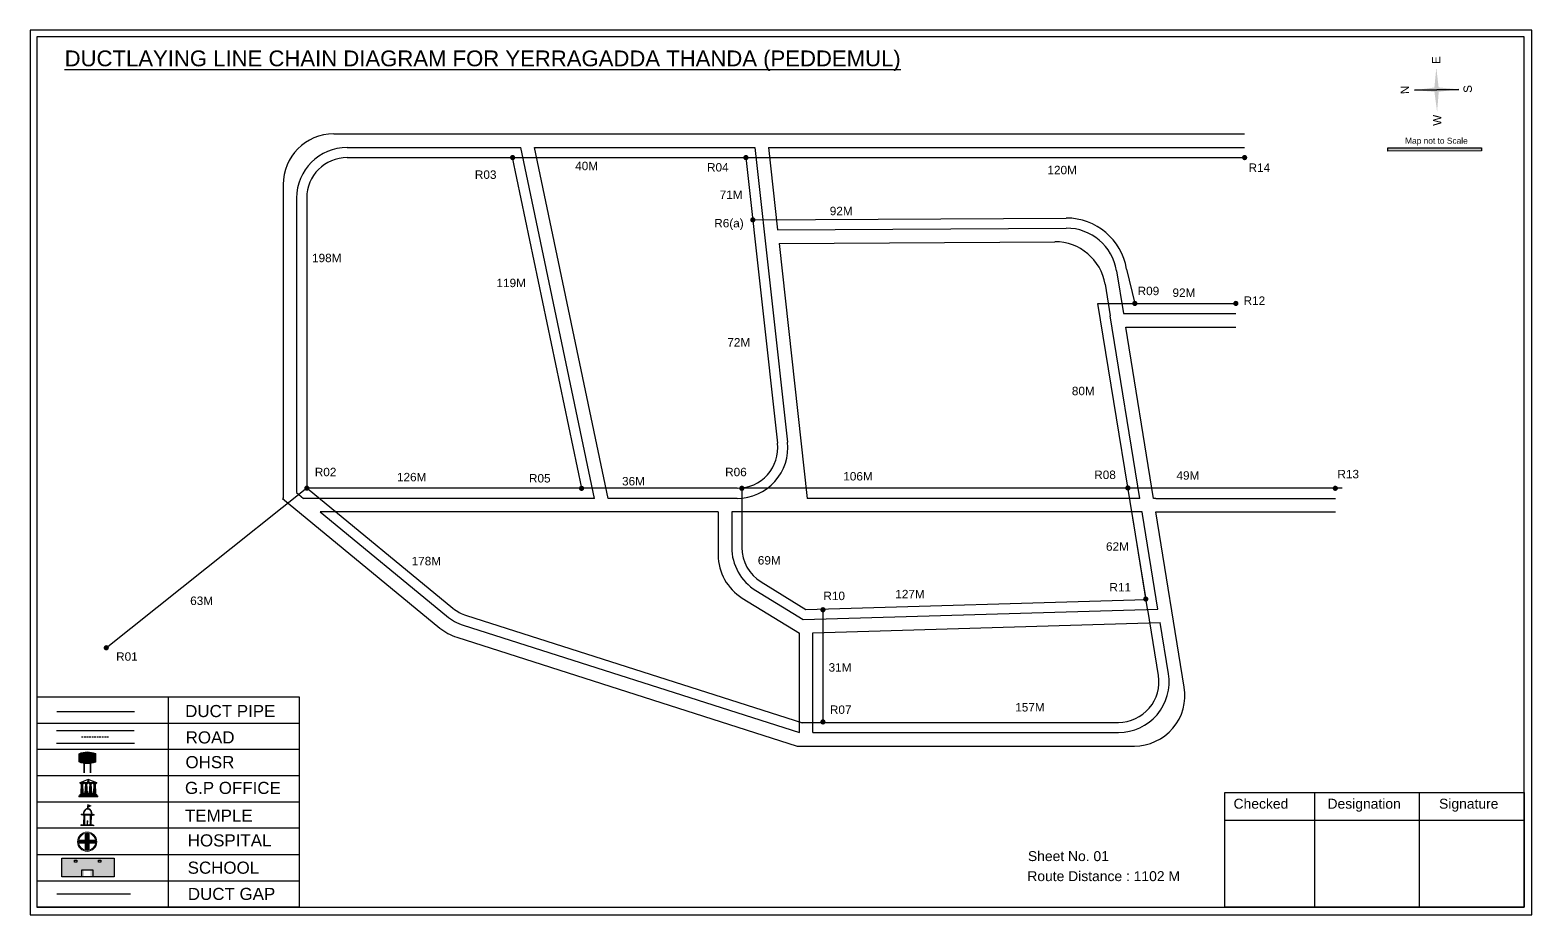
# Model space of a CAD drawing. Header units: inches. Extents: x 1281 to 4707, y 164 to 1513.
# Drawn here: x 1348 to 2238, y 989 to 1513 of the extents above; entities that cross this region are included whole.
import ezdxf

# ---------------------------------------------------------------- set-up
doc = ezdxf.new("R2010")
doc.units = ezdxf.units.IN
doc.header["$MEASUREMENT"] = 0
doc.linetypes.add('DASHEDX2', pattern=[1.5, 1, -0.5])
for name, color, linetype in [('LANDMARK', 7, 'Continuous'), ('OHT', 7, 'Continuous'), ('pipe', 5, 'Continuous')]:
    doc.layers.add(name, color=color, linetype=linetype)
doc.styles.get("Standard").update_dxf_attribs({"font": 'arial.ttf'})

# ---------------------------------------------------------------- blocks, each defined once
blk = doc.blocks.new('OHT')
at = {"linetype": 'Continuous', "lineweight": 0, "true_color": 0x0ffffc}
blk.add_hatch(color=4, dxfattribs=at).paths.add_polyline_path([(0.012, 1), (0, 1, 0.101323), (-0.4, 0.916), (-0.4, 0.525, 0.194075), (0.399, 0.521), (0.399, 0.921, 0.097877)])
at = {"color": 4, "linetype": 'Continuous', "lineweight": 0, "true_color": 0x0ffffc, "flags": 128}
for points in [[(-0.4, 0.525), (-0.4, 0.916)], [(0.399, 0.521), (0.399, 0.921)]]:
    blk.add_lwpolyline(points, dxfattribs=at)
at = {"color": 4, "linetype": 'Continuous', "lineweight": 0, "true_color": 0x0ffffc, "const_width": 0.075, "flags": 128}
for points in [[(-0.15, 0), (-0.15, 0.475)], [(0.15, 0), (0.15, 0.473)]]:
    blk.add_lwpolyline(points, dxfattribs=at)
at = {"color": 4, "linetype": 'Continuous', "lineweight": 0, "true_color": 0x0ffffc}
for centre, radius, start, end in [((0.006, -0.019), 1.019, 67.31091, 113.47108), ((0.004, 1.513), 1.068, 247.76824, 291.70073)]:
    blk.add_arc(centre, radius, start, end, dxfattribs=at)
blk = doc.blocks.new('Government_Office')
at = {"linetype": 'Continuous', "lineweight": 0, "true_color": 0xff0000}
h = blk.add_hatch(color=1, dxfattribs=at)
h.paths.add_polyline_path([(0.44, 0.72), (0.45, 0.75), (0, 0.93), (-0.45, 0.75), (-0.44, 0.72)])
h.paths.add_polyline_path([(0.355, 0.75), (-0.355, 0.75), (0, 0.9)], flags=16)
h.paths.add_polyline_path([(0, 0.778, -1), (0, 0.872, -1)], flags=0)
h = blk.add_hatch(color=1, dxfattribs=at)
edge = h.paths.add_edge_path()
edge.add_arc((0, 0.825), 0.0467, 90, 270)
edge.add_arc((0, 0.825), 0.0467, 270, 450)
for points in [[(-0.5, 0.05), (0.5, 0.05), (0.5, 0), (-0.5, 0)], [(-0.45, 0.075), (-0.45, 0.12), (0.45, 0.12), (0.45, 0.075)], [(-0.4, 0.14), (-0.4, 0.18), (0.4, 0.18), (0.4, 0.14)]]:
    blk.add_hatch(color=1, dxfattribs=at).paths.add_polyline_path(points)
h = blk.add_hatch(color=1, dxfattribs=at)
edge = h.paths.add_edge_path()
edge.add_line((-0.27, 0.195), (-0.295, 0.675))
edge.add_line((-0.295, 0.675), (-0.29, 0.675))
edge.add_arc((-0.278, 0.688), 0.0176, 225.30401, 441.56588)
edge.add_line((-0.275, 0.705), (-0.395, 0.705))
edge.add_arc((-0.392, 0.688), 0.0176, 98.43412, 314.69599)
edge.add_line((-0.38, 0.675), (-0.375, 0.675))
edge.add_line((-0.375, 0.675), (-0.4, 0.195))
edge.add_line((-0.4, 0.195), (-0.27, 0.195))
h = blk.add_hatch(color=1, dxfattribs=at)
edge = h.paths.add_edge_path()
edge.add_line((-0.047, 0.195), (-0.072, 0.675))
edge.add_line((-0.072, 0.675), (-0.067, 0.675))
edge.add_arc((-0.054, 0.688), 0.0176, 225.30401, 441.56588)
edge.add_line((-0.052, 0.705), (-0.172, 0.705))
edge.add_arc((-0.169, 0.688), 0.0176, 98.43412, 314.69599)
edge.add_line((-0.157, 0.675), (-0.152, 0.675))
edge.add_line((-0.152, 0.675), (-0.177, 0.195))
edge.add_line((-0.177, 0.195), (-0.047, 0.195))
h = blk.add_hatch(color=1, dxfattribs=at)
edge = h.paths.add_edge_path()
edge.add_line((0.177, 0.195), (0.152, 0.675))
edge.add_line((0.152, 0.675), (0.157, 0.675))
edge.add_arc((0.169, 0.688), 0.0176, 225.30401, 441.56588)
edge.add_line((0.172, 0.705), (0.052, 0.705))
edge.add_arc((0.054, 0.688), 0.0176, 98.43412, 314.69599)
edge.add_line((0.067, 0.675), (0.072, 0.675))
edge.add_line((0.072, 0.675), (0.047, 0.195))
edge.add_line((0.047, 0.195), (0.177, 0.195))
h = blk.add_hatch(color=1, dxfattribs=at)
edge = h.paths.add_edge_path()
edge.add_line((0.4, 0.195), (0.375, 0.675))
edge.add_line((0.375, 0.675), (0.38, 0.675))
edge.add_arc((0.392, 0.688), 0.0176, 225.30401, 441.56588)
edge.add_line((0.395, 0.705), (0.275, 0.705))
edge.add_arc((0.278, 0.688), 0.0176, 98.43412, 314.69599)
edge.add_line((0.29, 0.675), (0.295, 0.675))
edge.add_line((0.295, 0.675), (0.27, 0.195))
edge.add_line((0.27, 0.195), (0.4, 0.195))
at = {"color": 1, "linetype": 'Continuous', "lineweight": 0, "true_color": 0xff0000, "flags": 128}
for points in [[(-0.45, 0.75), (-0.44, 0.72), (0.44, 0.72), (0.45, 0.75), (0, 0.93)], [(-0.355, 0.75), (0.355, 0.75), (0, 0.9)], [(-0.5, 0.05), (0.5, 0.05), (0.5, 0), (-0.5, 0)], [(-0.45, 0.075), (-0.45, 0.12), (0.45, 0.12), (0.45, 0.075)], [(-0.4, 0.14), (-0.4, 0.18), (0.4, 0.18), (0.4, 0.14)]]:
    blk.add_lwpolyline(points, close=True, dxfattribs=at)
for points in [[(0, 0.872, 1), (0, 0.778, 1)], [(-0.27, 0.195), (-0.295, 0.675), (-0.29, 0.675, 1.379694), (-0.275, 0.705), (-0.395, 0.705, 1.379694), (-0.38, 0.675), (-0.375, 0.675), (-0.4, 0.195)], [(-0.047, 0.195), (-0.072, 0.675), (-0.067, 0.675, 1.379694), (-0.052, 0.705), (-0.172, 0.705, 1.379694), (-0.157, 0.675), (-0.152, 0.675), (-0.177, 0.195)], [(0.177, 0.195), (0.152, 0.675), (0.157, 0.675, 1.379694), (0.172, 0.705), (0.052, 0.705, 1.379694), (0.067, 0.675), (0.072, 0.675), (0.047, 0.195)], [(0.4, 0.195), (0.375, 0.675), (0.38, 0.675, 1.379694), (0.395, 0.705), (0.275, 0.705, 1.379694), (0.29, 0.675), (0.295, 0.675), (0.27, 0.195)]]:
    blk.add_lwpolyline(points, format="xyb", close=True, dxfattribs=at)
blk = doc.blocks.new('Temple')
at = {"linetype": 'Continuous', "lineweight": 0, "true_color": 0xff0000}
h = blk.add_hatch(color=1, dxfattribs=at)
edge = h.paths.add_edge_path()
edge.add_line((0.175, 0.49), (0.225, 0.49))
edge.add_line((0.225, 0.49), (0.225, 0.497))
edge.add_line((0.225, 0.497), (0.307, 0.497))
edge.add_line((0.307, 0.497), (0.307, 0.533))
edge.add_line((0.307, 0.533), (0.257, 0.533))
edge.add_line((0.257, 0.533), (0.257, 0.54))
edge.add_line((0.257, 0.54), (0.2, 0.54))
edge.add_spline(control_points=[(0.2, 0.54), (0.2, 0.589), (0.19, 0.638), (0.142, 0.743), (0.092, 0.79), (0.027, 0.805), (0.02, 0.806), (0.012, 0.806)], knot_values=[4.712389, 4.712389, 4.712389, 4.712389, 5.278166, 5.278166, 6.117402, 6.117402, 6.223801, 6.223801, 6.223801, 6.223801], degree=3, periodic=0)
edge.add_line((0.012, 0.806), (0.012, 0.79))
edge.add_line((0.012, 0.79), (-0.012, 0.79))
edge.add_line((-0.012, 0.79), (-0.012, 0.806))
edge.add_spline(control_points=[(-0.012, 0.806), (-0.055, 0.802), (-0.096, 0.781), (-0.171, 0.699), (-0.197, 0.628), (-0.2, 0.55), (-0.2, 0.545), (-0.2, 0.54)], knot_values=[6.343965, 6.343965, 6.343965, 6.343965, 6.956638, 6.956638, 7.795874, 7.795874, 7.853982, 7.853982, 7.853982, 7.853982], degree=3, periodic=0)
edge.add_line((-0.2, 0.54), (-0.257, 0.54))
edge.add_line((-0.257, 0.54), (-0.257, 0.533))
edge.add_line((-0.257, 0.533), (-0.307, 0.533))
edge.add_line((-0.307, 0.533), (-0.307, 0.497))
edge.add_line((-0.307, 0.497), (-0.225, 0.497))
edge.add_line((-0.225, 0.497), (-0.225, 0.49))
edge.add_line((-0.225, 0.49), (-0.175, 0.49))
edge.add_line((-0.175, 0.49), (-0.175, 0.07))
edge.add_arc((-0.205, 0.07), 0.03, -90, 0, ccw=False)
edge.add_line((-0.205, 0.04), (-0.257, 0.04))
edge.add_line((-0.257, 0.04), (-0.257, 0.033))
edge.add_line((-0.257, 0.033), (-0.307, 0.033))
edge.add_line((-0.307, 0.033), (-0.307, 0))
edge.add_line((-0.307, 0), (0.307, 0))
edge.add_line((0.307, 0), (0.307, 0.033))
edge.add_line((0.307, 0.033), (0.257, 0.033))
edge.add_line((0.257, 0.033), (0.257, 0.04))
edge.add_line((0.257, 0.04), (0.205, 0.04))
edge.add_arc((0.205, 0.07), 0.03, 180, 270, ccw=False)
edge.add_line((0.175, 0.07), (0.175, 0.49))
h.paths.add_polyline_path([(0.125, 0.07, -0.414214), (0.095, 0.04), (0.05, 0.04), (0.05, 0.033), (-0.05, 0.033), (-0.05, 0.04), (-0.095, 0.04, -0.414214), (-0.125, 0.07), (-0.125, 0.497), (0.125, 0.497)], flags=16)
edge = h.paths.add_edge_path(flags=16)
edge.add_ellipse((0, 0.54), major_axis=(0, 0.242), ratio=0.722808, start_angle=270, end_angle=450, ccw=False)
edge.add_line((0.175, 0.54), (-0.175, 0.54))
h.paths.add_polyline_path([(0.012, 0.23), (0.012, 0.07), (-0.012, 0.07), (-0.012, 0.23)], flags=0)
h = blk.add_hatch(color=1, dxfattribs=at)
edge = h.paths.add_edge_path()
edge.add_line((0.012, 0.857), (0, 0.85))
edge.add_line((0, 0.85), (-0.003, 0.925))
edge.add_line((-0.003, 0.925), (-0.012, 0.925))
edge.add_line((-0.012, 0.925), (-0.012, 0.806))
edge.add_spline(control_points=[(-0.012, 0.806), (-0.004, 0.807), (0.004, 0.807), (0.012, 0.806)], knot_values=[6.223801, 6.223801, 6.223801, 6.223801, 6.343965, 6.343965, 6.343965, 6.343965], degree=3, periodic=0)
edge.add_line((0.012, 0.806), (0.012, 0.857))
h = blk.add_hatch(color=1, dxfattribs=at)
edge = h.paths.add_edge_path()
edge.add_line((0.012, 0.79), (0.012, 0.806))
edge.add_spline(control_points=[(0.012, 0.806), (0.004, 0.807), (-0.004, 0.807), (-0.012, 0.806)], knot_values=[6.223801, 6.223801, 6.223801, 6.223801, 6.343965, 6.343965, 6.343965, 6.343965], degree=3, periodic=0)
edge.add_line((-0.012, 0.806), (-0.012, 0.79))
edge.add_line((-0.012, 0.79), (0.012, 0.79))
at = {"linetype": 'Continuous', "lineweight": 0, "true_color": 0xe66000}
blk.add_hatch(color=32, dxfattribs=at).paths.add_polyline_path([(-0.006, 1), (0.147, 0.931), (0, 0.85)])
at = {"color": 1, "linetype": 'Continuous', "lineweight": 0, "true_color": 0xff0000, "flags": 128}
for points in [[(0.012, 0.925), (-0.012, 0.925), (-0.012, 0.79), (0.012, 0.79)], [(0.012, 0.23), (-0.012, 0.23), (-0.012, 0.07), (0.012, 0.07)]]:
    blk.add_lwpolyline(points, close=True, dxfattribs=at)
at = {"color": 32, "linetype": 'Continuous', "lineweight": 0, "true_color": 0xe66000, "flags": 128}
blk.add_lwpolyline([(-0.006, 1), (0.147, 0.931), (0, 0.85), (-0.006, 1)], dxfattribs=at)
at = {"color": 1, "linetype": 'Continuous', "lineweight": 0, "true_color": 0xff0000, "flags": 128}
blk.add_lwpolyline([(0.2, 0.54), (0.257, 0.54), (0.257, 0.533), (0.307, 0.533), (0.307, 0.497), (0.225, 0.497), (0.225, 0.49), (0.175, 0.49), (0.175, 0.07, 0.414214), (0.205, 0.04), (0.257, 0.04), (0.257, 0.033), (0.307, 0.033), (0.307, 0), (-0.307, 0), (-0.307, 0.033), (-0.257, 0.033), (-0.257, 0.04), (-0.205, 0.04, 0.414214), (-0.175, 0.07), (-0.175, 0.49), (-0.225, 0.49), (-0.225, 0.497), (-0.307, 0.497), (-0.307, 0.533), (-0.257, 0.533), (-0.257, 0.54), (-0.2, 0.54)], format="xyb", dxfattribs=at)
blk.add_lwpolyline([(-0.175, 0.54), (0.175, 0.54)], dxfattribs=at)
blk.add_lwpolyline([(0.125, 0.497), (0.125, 0.07, -0.414214), (0.095, 0.04), (0.05, 0.04), (0.05, 0.033), (-0.05, 0.033), (-0.05, 0.04), (-0.095, 0.04, -0.414214), (-0.125, 0.07), (-0.125, 0.497)], format="xyb", close=True, dxfattribs=at)
at = {"color": 1, "linetype": 'Continuous', "lineweight": 0, "true_color": 0xff0000}
blk.add_ellipse((0, 0.54), major_axis=(0, 0.242), ratio=0.722808, start_param=4.712389, end_param=7.853982, dxfattribs=at)
blk.add_open_spline([(0.2, 0.54), (0.2, 0.589), (0.19, 0.638), (0.142, 0.743), (0.092, 0.79), (-0.023, 0.816), (-0.085, 0.794), (-0.171, 0.699), (-0.197, 0.628), (-0.2, 0.55), (-0.2, 0.545), (-0.2, 0.54)], degree=3, knots=[4.712389, 4.712389, 4.712389, 4.712389, 5.278166, 5.278166, 6.117402, 6.117402, 6.956638, 6.956638, 7.795874, 7.795874, 7.853982, 7.853982, 7.853982, 7.853982], dxfattribs=at)
blk = doc.blocks.new('*U5')
at = {"color": 0, "linetype": 'DASHEDX2', "transparency": 16777216}
blk.add_line((-8.22, 0), (8.01, 0), dxfattribs=at)
blk = doc.blocks.new('Hospital')
at = {"linetype": 'Continuous', "lineweight": 0, "true_color": 0x000000}
h = blk.add_hatch(color=18, dxfattribs=at)
h.paths.add_polyline_path([(-0.5, 0, 1), (0.5, 0, 1)])
h.paths.add_polyline_path([(0.446, 0, -1), (-0.446, 0, -1)], flags=16)
at = {"linetype": 'Continuous', "true_color": 0xff0000}
blk.add_hatch(color=1, dxfattribs=at).paths.add_polyline_path([(-0.394, 0.08), (-0.08, 0.08), (-0.08, 0.394), (0.08, 0.394), (0.08, 0.08), (0.394, 0.08), (0.394, -0.08), (0.08, -0.08), (0.08, -0.394), (-0.08, -0.394), (-0.08, -0.08), (-0.394, -0.08)])
at = {"color": 1, "linetype": 'Continuous', "true_color": 0xff0000, "flags": 128}
blk.add_lwpolyline([(-0.394, 0.08), (-0.08, 0.08), (-0.08, 0.394), (0.08, 0.394), (0.08, 0.08), (0.394, 0.08), (0.394, -0.08), (0.08, -0.08), (0.08, -0.394), (-0.08, -0.394), (-0.08, -0.08), (-0.394, -0.08)], close=True, dxfattribs=at)
at = {"color": 18, "linetype": 'Continuous', "lineweight": 0, "true_color": 0x000000}
for radius in [0.5, 0.446]:
    blk.add_circle((0, 0), radius, dxfattribs=at)

msp = doc.modelspace()

# ---------------------------------------------------------------- hatches: boundary and pattern name
at = {"true_color": 0x0093dd}
h = msp.add_hatch(color=142, dxfattribs=at)
h.dxf.hatch_style = 1
h.paths.add_polyline_path([(2152.67, 1443.57), (2152.67, 1441.73), (2208.18, 1441.85), (2208.18, 1443.7)])
at = {"ltscale": 0.5}
h = msp.add_hatch(color=5, dxfattribs=at)
h.dxf.hatch_style = 1
h.paths.add_polyline_path([(1635.47, 1437.86, 1), (1632.35, 1437.86, 1)])
h = msp.add_hatch(color=5, dxfattribs=at)
h.dxf.hatch_style = 1
h.paths.add_polyline_path([(1773.73, 1437.86, 1), (1770.61, 1437.86, 1)])
h = msp.add_hatch(color=5, dxfattribs=at)
h.dxf.hatch_style = 1
h.paths.add_polyline_path([(2069.3, 1437.86, 1), (2066.18, 1437.86, 1)])
h = msp.add_hatch(color=5, dxfattribs=at)
h.dxf.hatch_style = 1
h.paths.add_polyline_path([(1777.81, 1400.93, 1), (1774.69, 1400.93, 1)])
h = msp.add_hatch(color=5, dxfattribs=at)
h.dxf.hatch_style = 1
h.paths.add_polyline_path([(2004.22, 1351.41, 1), (2001.1, 1351.41, 1)])
h = msp.add_hatch(color=5, dxfattribs=at)
h.dxf.hatch_style = 1
h.paths.add_polyline_path([(2064.12, 1351.41, 1), (2061.01, 1351.41, 1)])
h = msp.add_hatch(color=5, dxfattribs=at)
h.dxf.hatch_style = 1
h.paths.add_polyline_path([(1513.52, 1241.9, 1), (1510.4, 1241.9, 1)])
h = msp.add_hatch(color=5, dxfattribs=at)
h.dxf.hatch_style = 1
h.paths.add_polyline_path([(1676.32, 1241.82, 1), (1673.21, 1241.82, 1)])
h = msp.add_hatch(color=5, dxfattribs=at)
h.dxf.hatch_style = 1
h.paths.add_polyline_path([(1771.32, 1241.83, 1), (1768.2, 1241.83, 1)])
h = msp.add_hatch(color=5, dxfattribs=at)
h.dxf.hatch_style = 1
h.paths.add_polyline_path([(2000.13, 1242.02, 1), (1997.01, 1242.02, 1)])
h = msp.add_hatch(color=5, dxfattribs=at)
h.dxf.hatch_style = 1
h.paths.add_polyline_path([(2123.05, 1241.84, 1), (2119.93, 1241.84, 1)])
h = msp.add_hatch(color=5, dxfattribs=at)
h.dxf.hatch_style = 1
h.paths.add_polyline_path([(2010.71, 1176.2, 1), (2007.59, 1176.2, 1)])
h = msp.add_hatch(color=5, dxfattribs=at)
h.dxf.hatch_style = 1
h.paths.add_polyline_path([(1819.4, 1169.88, 1), (1816.28, 1169.88, 1)])
h = msp.add_hatch(color=5, dxfattribs=at)
h.dxf.hatch_style = 1
h.paths.add_polyline_path([(1394.64, 1147.33, 1), (1391.52, 1147.33, 1)])
h = msp.add_hatch(color=5, dxfattribs=at)
h.dxf.hatch_style = 1
h.paths.add_polyline_path([(1819.37, 1103.37, 1), (1816.26, 1103.37, 1)])
at = {"true_color": 0xc8c92d}
h = msp.add_hatch(color=52, dxfattribs=at)
h.dxf.hatch_style = 1
h.paths.add_polyline_path([(1372.86, 1022.64), (1366.69, 1022.64), (1366.69, 1011.55), (1372.86, 1011.55)])
h.paths.add_polyline_path([(1397.71, 1022.64), (1391.54, 1022.64), (1391.54, 1011.55), (1397.71, 1011.55)])
at = {"true_color": 0x293189}
h = msp.add_hatch(color=177, dxfattribs=at)
h.dxf.hatch_style = 1
h.paths.add_polyline_path([(1391.54, 1022.64), (1372.86, 1022.64), (1372.86, 1011.55), (1379.87, 1011.55), (1379.87, 1015.18), (1383.72, 1015.18), (1383.72, 1011.55), (1391.54, 1011.55)])
h.paths.add_polyline_path([(1375.53, 1020.17), (1374.15, 1020.17), (1374.15, 1021.43), (1375.53, 1021.43)], flags=16)
h.paths.add_polyline_path([(1388.4, 1020.17), (1388.4, 1021.43), (1389.78, 1021.43), (1389.78, 1020.17)], flags=16)

# ---------------------------------------------------------------- linework, layer by layer
for p, q in [((2194.73, 1478.28), (2168.44, 1477.82)), ((2168.44, 1477.82), (2194.73, 1478.28)), ((2194.73, 1478.28), (2168.44, 1477.82)), ((2181.61, 1478.05), (2194.73, 1478.28)), ((1527.86, 1451.86), (1784.71, 1451.86)), ((1784.71, 1451.86), (2067.74, 1451.86)), ((1535.86, 1443.86), (1638.79, 1443.86)), ((1682.34, 1235.89), (1638.79, 1443.86)), ((1646.96, 1443.86), (1777.54, 1443.86)), ((1690.52, 1235.89), (1646.96, 1443.86)), ((1777.54, 1443.86), (1796.84, 1269.18)), ((1785.59, 1443.86), (1790.99, 1395.01)), ((1785.59, 1443.86), (2067.74, 1443.86)), ((1497.86, 1421.86), (1497.86, 1235.89)), ((1505.86, 1413.86), (1505.86, 1239.33)), ((1790.99, 1395.01), (1962.04, 1395.99)), ((1790.99, 1395.01), (1790.99, 1395.01)), ((1791.87, 1387.02), (1955.24, 1387.96)), ((1791.87, 1387.02), (1808.57, 1235.89)), ((1985.02, 1362.78), (1988.06, 1344.13)), ((1991.82, 1370.81), (1995.95, 1345.41)), ((2005.67, 1235.89), (1988.06, 1344.13)), ((1995.95, 1345.41), (2062.57, 1345.41)), ((2013.78, 1235.89), (1997.26, 1337.41)), ((1997.26, 1337.41), (2062.57, 1337.41)), ((1505.86, 1239.33), (1510.04, 1235.89)), ((1497.46, 1235.89), (1590.84, 1159.01)), ((1497.86, 1235.89), (1497.46, 1235.89)), ((1682.34, 1235.89), (1510.04, 1235.89)), ((1767.02, 1235.89), (1690.52, 1235.89)), ((2005.67, 1235.89), (1808.57, 1235.89)), ((2015.08, 1235.89), (2013.78, 1235.89)), ((2015.08, 1235.89), (2121.51, 1235.89)), ((1519.76, 1227.89), (1594.74, 1166.16)), ((1755.76, 1227.89), (1519.76, 1227.89)), ((1755.76, 1227.89), (1755.76, 1202.34)), ((2006.98, 1227.89), (1763.76, 1227.89)), ((1763.76, 1227.89), (1763.76, 1206.81)), ((2007.19, 1226.6), (2006.98, 1227.89)), ((2016.36, 1170.22), (2007.19, 1226.6)), ((2032, 1123.92), (2015.08, 1227.89)), ((2015.08, 1227.89), (2121.51, 1227.89)), ((1770.03, 1176.8), (1803.86, 1155.96)), ((1778.03, 1181.27), (1806.02, 1164.02)), ((1806.02, 1164.02), (2016.36, 1170.22)), ((1604.68, 1160.74), (1803.86, 1097.1)), ((1811.86, 1156.19), (2017.66, 1162.26)), ((2022.6, 1131.92), (2017.66, 1162.26)), ((1600.78, 1153.59), (1802.61, 1089.1)), ((1803.86, 1097.1), (1803.86, 1155.96)), ((1811.86, 1097.1), (1811.86, 1156.19)), ((1352.01, 1118.08), (1352.01, 994.86)), ((1429.78, 1118.08), (1429.78, 993.65)), ((1507.54, 1102.52), (1352.01, 1102.52)), ((1363.67, 1098.23), (1409.55, 1098.23)), ((1811.86, 1097.1), (1992.98, 1097.1)), ((1507.54, 1086.97), (1352.01, 1086.97)), ((1363.67, 1090.71), (1409.79, 1090.71)), ((1802.61, 1089.1), (2002.39, 1089.1)), ((1507.54, 1071.42), (1352.01, 1071.42)), ((1507.54, 1055.86), (1352.01, 1055.86)), ((1507.54, 1040.31), (1352.01, 1040.31)), ((1352.01, 1024.76), (1507.54, 1024.76)), ((1352.01, 1009.21), (1507.54, 1009.21)), ((1352.01, 994.86), (1352.01, 993.65)), ((1352.01, 994.63), (1352.01, 993.67)), ((1507.54, 993.65), (1352.01, 993.65))]:
    msp.add_line(p, q)
at = {"color": 1}
msp.add_line((2168.44, 1477.82), (2181.6, 1478.05), dxfattribs=at)
at = {"color": 242, "true_color": 0xcd2027}
for p, q in [((2109.07, 1061.5), (2109.07, 993.61)), ((2171.28, 1061.5), (2171.28, 993.61)), ((2056.11, 1045.05), (2233.33, 1045.05))]:
    msp.add_line(p, q, dxfattribs=at)
for points in [[(1347.89, 1513.45), (1347.89, 988.96), (2238.04, 988.96), (2238.04, 1513.45)], [(1352.01, 1509.44), (1352.01, 993.67), (2233.33, 993.67), (2233.33, 1509.44)], [(1397.77, 1022.64), (1397.77, 1011.55), (1366.69, 1011.55), (1366.69, 1022.64)], [(1375.53, 1021.43), (1375.53, 1020.17), (1374.15, 1020.17), (1374.15, 1021.43)], [(1388.4, 1020.17), (1388.4, 1021.43), (1389.78, 1021.43), (1389.78, 1020.17)]]:
    msp.add_lwpolyline(points, close=True)
at = {"color": 142, "true_color": 0x0093dd}
msp.add_lwpolyline([(2208.18, 1441.85), (2152.67, 1441.73), (2152.67, 1443.57), (2208.18, 1443.7), (2208.18, 1441.85)], dxfattribs=at)
for points in [[(1507.54, 993.65), (1507.54, 1118.08), (1352.01, 1118.08)], [(1378.54, 1011.55), (1378.54, 1015.65), (1385.06, 1015.65), (1385.06, 1011.55)]]:
    msp.add_lwpolyline(points)
at = {"color": 242, "true_color": 0xcd2027}
msp.add_lwpolyline([(2233.33, 993.61), (2056.11, 993.61), (2056.11, 1061.5), (2233.33, 1061.5)], close=True, dxfattribs=at)
for centre, start, end in [((1527.86, 1421.86), 90, 180), ((1535.86, 1413.86), 90, 180), ((1962.21, 1365.99), 9.24417, 90.32817), ((1955.41, 1357.96), 9.24417, 90.32817), ((1767.02, 1265.89), 270, 6.30404), ((1785.76, 1202.34), 180, 238.36634), ((1793.76, 1206.81), 180, 238.36634), ((1613.81, 1189.32), 230.53629, 252.28139), ((1609.91, 1182.17), 230.53629, 252.28139), ((1992.98, 1127.1), 270, 9.24417), ((2002.39, 1119.1), 270, 9.24417)]:
    msp.add_arc(centre, 30, start, end)
for points in [[(2182.88, 1478.08), (2180.07, 1478.03), (2181.36, 1491.19)], [(2182.88, 1478.08), (2180.07, 1478.03), (2181.36, 1491.19)], [(2182.89, 1478.08), (2180.07, 1478.03), (2181.82, 1464.9)], [(2182.89, 1478.08), (2180.07, 1478.03), (2181.82, 1464.9)], [(2181.62, 1476.75), (2181.57, 1479.57), (2194.73, 1478.28)], [(2181.62, 1476.75), (2181.57, 1479.57), (2194.73, 1478.28)]]:
    msp.add_solid(points)
at = {"color": 1}
msp.add_solid([(2181.62, 1476.75), (2181.57, 1479.57), (2168.44, 1477.82)], dxfattribs=at)
msp.add_solid([(2181.62, 1476.75), (2181.57, 1479.57), (2168.44, 1477.82)], dxfattribs=at)
at = {"layer": 'OHT', "color": 5}
msp.add_line((1363.84, 1109.61), (1409.72, 1109.61), dxfattribs=at)
at = {"layer": 'OHT', "color": 1}
msp.add_line((1363.84, 1001.42), (1407.43, 1001.42), dxfattribs=at)
at = {"layer": 'pipe'}
for p, q in [((1535.86, 1437.86), (1648.22, 1437.86)), ((1674.96, 1241.89), (1633.91, 1437.86)), ((1646.96, 1437.86), (1786.26, 1437.86)), ((1772.17, 1437.86), (1790.88, 1268.52)), ((1784.71, 1437.86), (2067.74, 1437.86)), ((1511.86, 1413.86), (1511.86, 1241.89)), ((1776.25, 1400.93), (1962, 1401.99)), ((1997.74, 1371.78), (2002.66, 1351.41)), ((2009.34, 1176.02), (1980.79, 1351.41)), ((1980.79, 1351.41), (2062.57, 1351.41)), ((1511.86, 1241.89), (1392.94, 1147.15)), ((1689.26, 1241.89), (1511.86, 1241.89)), ((1512.2, 1241.89), (1598.56, 1170.79)), ((1767.02, 1241.89), (1689.26, 1241.89)), ((1769.76, 1242.05), (1769.76, 1206.81)), ((2125.64, 1241.89), (1769.76, 1241.89)), ((2010.44, 1169.26), (2001.26, 1225.64)), ((1781.17, 1186.38), (1807.64, 1170.07)), ((1807.64, 1170.07), (2009.34, 1176.02)), ((1606.51, 1166.46), (1805.69, 1102.82)), ((1817.86, 1103.1), (1817.86, 1170.38)), ((2016.67, 1130.96), (2010.31, 1170.05)), ((1804.8, 1103.1), (1992.98, 1103.1))]:
    msp.add_line(p, q, dxfattribs=at)
for centre, radius, start, end in [((1535.86, 1413.86), 24, 90, 180), ((1962.21, 1365.99), 36, 9.24417, 90.32817), ((1767.02, 1265.89), 24, 270, 6.30404), ((1793.76, 1206.81), 24, 180, 238.36634), ((1613.81, 1189.32), 24, 230.53629, 252.28139), ((1992.98, 1127.1), 24, 270, 9.24417)]:
    msp.add_arc(centre, radius, start, end, dxfattribs=at)

# ---------------------------------------------------------------- block references
at = {"linetype": 'DASHEDX2'}
msp.add_blockref('*U5', (1386.67, 1094.47), dxfattribs=at)
at = {"layer": 'LANDMARK'}
for name, p, xscale, yscale, zscale in [('Government_Office', (1382.43, 1059.01), 11.32114773247135, 11.32114773247135, 11.32114773247135), ('Hospital', (1381.74, 1032.35), 11.41772014427468, 11.41772014427468, 11.41772014427468)]:
    msp.add_blockref(name, p, dxfattribs=dict(at, xscale=xscale, yscale=yscale, zscale=zscale))
at = {"layer": 'LANDMARK', "xscale": 12.62452535729322, "yscale": 12.62452535729322, "zscale": 12.62452535729322, "rotation": 358.3713438591284}
msp.add_blockref('Temple', (1381.86, 1041.88), dxfattribs=at)
at = {"layer": 'OHT', "xscale": 12.45189723782068, "yscale": 12.45189723782068, "zscale": 12.45189723782068}
msp.add_blockref('OHT', (1381.84, 1073.11), dxfattribs=at)

# ---------------------------------------------------------------- texts
at = {"color": 242, "true_color": 0xcd2027}
msp.add_text('%%UDUCTLAYING LINE CHAIN DIAGRAM FOR YERRAGADDA THANDA (PEDDEMUL)', height=9.375, dxfattribs=at).set_placement((1368.4, 1491.97))
for s, p in [('E', (2183.76, 1493.36)), ('N', (2165.17, 1475.52)), ('S', (2202.46, 1476.26)), ('W', (2184.4, 1456.77))]:
    msp.add_text(s, height=4.95, rotation=91.00631).set_placement(p)
for s, height, p in [('Map not to Scale', 3.5424, (2162.85, 1446.07)), ('40M', 5, (1670.98, 1430.39)), ('R04', 5, (1749.12, 1429.6)), ('R14', 5, (2070.07, 1429.37)), ('R03', 5, (1611.53, 1425.24)), ('120M', 5, (1950.87, 1427.97)), ('71M', 5, (1756.61, 1413.31)), ('92M', 5, (1821.87, 1403.7)), ('R6(a)', 5, (1753.4, 1396.49)), ('198M', 5, (1515.01, 1375.86)), ('119M', 5, (1624.33, 1361.07)), ('R09', 5, (2004.32, 1356.32)), ('92M', 5, (2024.99, 1355.28)), ('R12', 5, (2067.11, 1350.57)), ('72M', 5, (1761.15, 1325.86)), ('80M', 5, (1965.34, 1297.02)), ('R02', 5, (1516.65, 1248.99)), ('126M', 5, (1565.35, 1245.98)), ('R05', 5, (1643.59, 1245.28)), ('36M', 5, (1698.74, 1243.54)), ('R06', 5, (1759.86, 1249)), ('106M', 5, (1829.87, 1246.47)), ('R08', 5, (1978.61, 1247.35)), ('49M', 5, (2027.34, 1246.94)), ('R13', 5, (2122.74, 1247.75)), ('69M', 5, (1779.21, 1196.65)), ('62M', 5, (1985.57, 1204.83)), ('178M', 5, (1574.04, 1196.22)), ('R11', 5, (1987.62, 1180.71)), ('63M', 5, (1442.81, 1172.69)), ('R10', 5, (1818.08, 1175.57)), ('127M', 5, (1860.69, 1176.62)), ('R01', 5, (1398.91, 1139.63)), ('31M', 5, (1821.16, 1133.18)), ('DUCT PIPE', 7.178, (1439.82, 1106.23)), ('R07', 5, (1821.94, 1108.13)), ('157M', 5, (1931.78, 1109.55)), ('ROAD ', 7.178, (1440.13, 1090.62)), ('OHSR', 7.178, (1440.03, 1075.96)), ('G.P OFFICE', 7.178, (1439.71, 1060.67)), ('TEMPLE', 7.178, (1439.7, 1044.25)), ('Checked', 5.886, (2061.18, 1051.95)), ('Designation', 5.886, (2116.88, 1051.95)), ('Signature', 5.886, (2182.98, 1051.95)), ('HOSPITAL', 7.178, (1441.38, 1029.57)), ('Sheet No. 01', 5.886, (1939.31, 1020.89)), ('SCHOOL', 7.178, (1441.32, 1013.4)), ('Route Distance : 1102 M', 5.886, (1938.95, 1009.02)), ('DUCT GAP', 7.178, (1441.42, 997.85))]:
    msp.add_text(s, height=height).set_placement(p)

doc.saveas('drawing.dxf')
